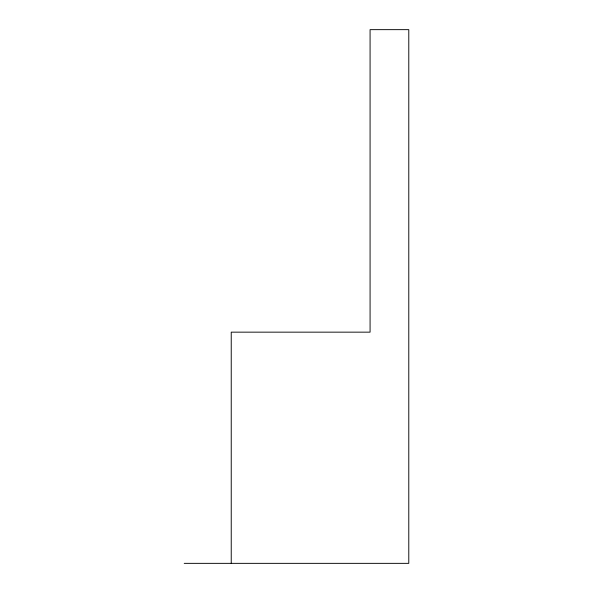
<?xml version="1.0" encoding="UTF-8"?>
<svg xmlns="http://www.w3.org/2000/svg" width="593" height="593" viewBox="0 0 593 593"><rect width="100%" height="100%" fill="white"/><g stroke="black" fill="none" stroke-linecap="round" stroke-linejoin="round"><path stroke-width="0.89" d="M184.215 563.35L408.785 563.35L408.785 29.65L370.076 29.65L370.076 332.154L231.233 332.154L231.233 563.35"/></g></svg>
